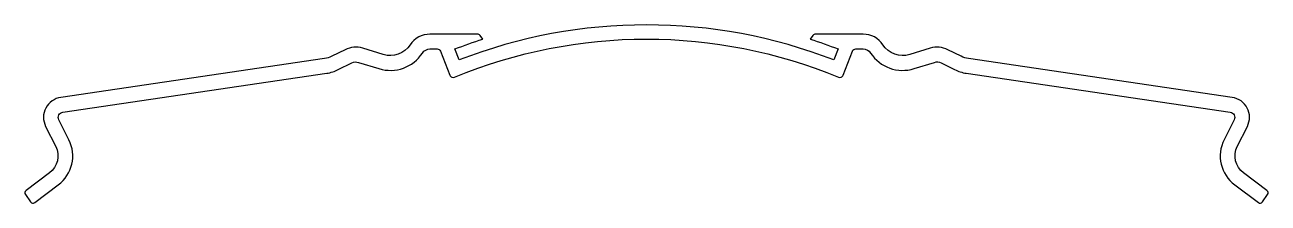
# Model space of a CAD drawing. Extents: x 549 to 654, y 532 to 547.
import ezdxf

# ---------------------------------------------------------------- set-up
doc = ezdxf.new("R2010")
doc.units = 0
doc.layers.get('0').update_dxf_attribs({"linetype": 'CONTINUOUS'})

msp = doc.modelspace()

# ---------------------------------------------------------------- linework, layer by layer
at = {"linetype": 'CONTINUOUS'}
msp.add_lwpolyline([(615.72, 546.52), (615.49, 546.22, -0.013994), (617.85, 545.38), (617.49, 544.45, 0.1875), (585.85, 544.45), (585.49, 545.38, -0.013994), (587.84, 546.22), (587.61, 546.52, 0.231345), (587.37, 546.63), (583.38, 546.63, 0.253395), (581.7, 545.73, -0.334857), (579.43, 544.91), (577.7, 545.45, 0.193039), (576.22, 545.32), (575.08, 544.76, -0.079347), (574.48, 544.57), (552.2, 541.29, 0.511472), (550.92, 538.84), (551.77, 537.16, -0.363722), (551.24, 534.91), (549.27, 533.43, 0.404678), (549.21, 533.09), (549.64, 532.47, 0.423814), (550, 532.41), (551.99, 533.91, 0.363722), (552.89, 537.72), (552.04, 539.4, -0.511472), (552.38, 540.05), (574.66, 543.33, 0.079347), (575.64, 543.64), (576.78, 544.21, -0.193039), (577.33, 544.25), (579.07, 543.72, 0.334857), (582.75, 545.04, -0.253395), (583.38, 545.38), (583.99, 545.38, -0.309364), (584.27, 545.19), (585.06, 543.17, 0.420391), (585.45, 543, -0.198415), (617.88, 543, 0.420391), (618.27, 543.17), (619.06, 545.19, -0.309364), (619.34, 545.38), (619.96, 545.38, -0.253395), (620.59, 545.04, 0.334857), (624.27, 543.72), (626, 544.25, -0.193039), (626.56, 544.21), (627.69, 543.64, 0.079347), (628.67, 543.33), (650.96, 540.05, -0.511472), (651.29, 539.4), (650.45, 537.72, 0.363722), (651.34, 533.91), (653.34, 532.41, 0.423814), (653.69, 532.47), (654.12, 533.09, 0.404678), (654.07, 533.43), (652.09, 534.91, -0.363722), (651.56, 537.16), (652.41, 538.84, 0.511472), (651.14, 541.29), (628.85, 544.57, -0.079347), (628.25, 544.76), (627.11, 545.32, 0.193039), (625.63, 545.45), (623.9, 544.91, -0.334857), (621.63, 545.73, 0.253395), (619.96, 546.63), (615.96, 546.63, 0.231345)], format="xyb", close=True, dxfattribs=at)

doc.saveas('drawing.dxf')
